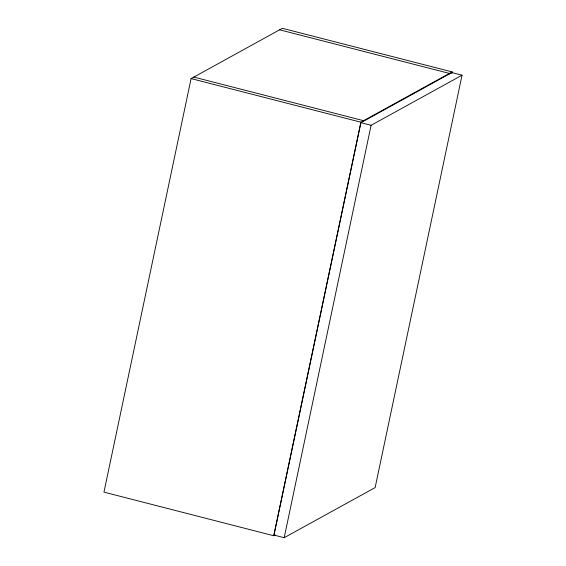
<?xml version="1.0" encoding="UTF-8"?>
<svg xmlns="http://www.w3.org/2000/svg" width="566" height="566" viewBox="0 0 566 566"><rect width="100%" height="100%" fill="white"/><g stroke="black" fill="none" stroke-linecap="round" stroke-linejoin="round"><path stroke-width="0.85" d="M451.767 73.644L452.135 71.91L282.356 28.3L191.096 78.589L103.953 492.13L273.725 535.74L275.097 534.99M273.725 535.74L360.875 122.199L452.135 71.91M360.903 122.695L274.001 535.082L284.189 537.7L375.145 487.574L462.047 75.186L451.859 72.568L360.903 122.695L371.091 125.312L462.047 75.186M363.492 121.266L363.613 120.692L193.834 77.082M284.189 537.7L371.091 125.312M449.277 73.997L449.397 73.417L279.618 29.807M191.096 78.589L360.875 122.199"/></g></svg>
